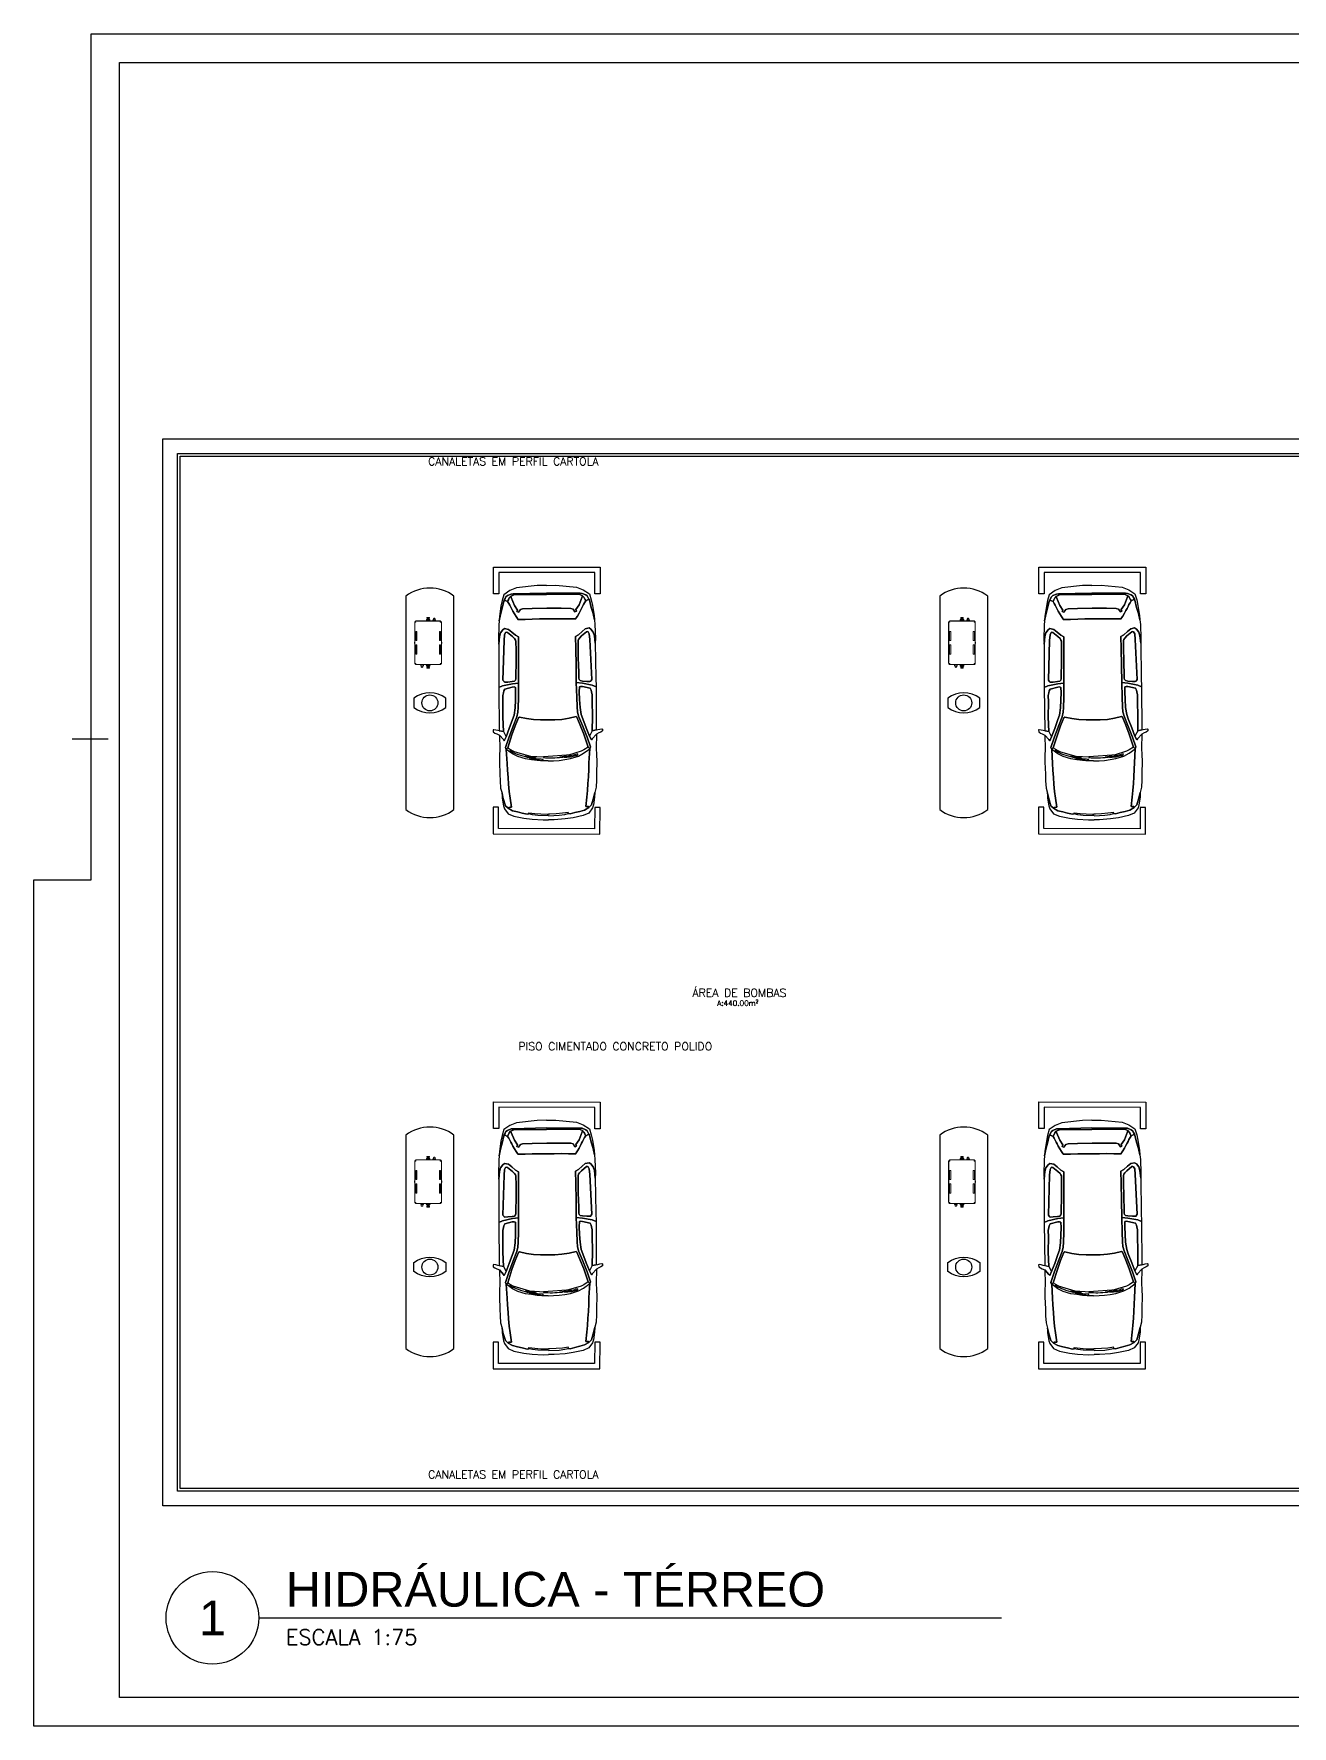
# Model space of a CAD drawing. Header units: millimetres. Extents: x 1111 to 1959, y -391 to -319.
# Drawn here: x 1673.6 to 1706.6, y -390.89 to -346.49 of the extents above; entities that cross this region are included whole.
import ezdxf
from ezdxf.enums import TextEntityAlignment as Align

# ---------------------------------------------------------------- set-up
doc = ezdxf.new("R2010")
doc.units = ezdxf.units.MM
for name, color, linetype in [('08', 8, 'Continuous'), ('ARQ-PENA-FINA-CINZA', 8, 'Continuous'), ('ARQ-SÍMBOLOS', 2, 'Continuous'), ('ARQ-TEXTO2', 2, 'Continuous'), ('ARQ-TEXTO4', 4, 'Continuous'), ('CERCAD-1', 1, 'Continuous'), ('CERCAD-2', 7, 'Continuous')]:
    doc.layers.add(name, color=color, linetype=linetype)
doc.styles.add('ARIAL', font='arial.ttf', dxfattribs={"height": 2})
doc.styles.add('ROMANS', font='romans')

# ---------------------------------------------------------------- blocks, each defined once
blk = doc.blocks.new('*U254')
at = {"layer": 'ARQ-SÍMBOLOS'}
blk.add_line((0.6, 0), (10.222, 0), dxfattribs=at)
blk.add_circle((0, 0), 0.6, dxfattribs=at)
at = {"layer": 'ARQ-TEXTO2', "style": 'ROMANS'}
blk.add_attdef('ESCALA1', text='', height=0.2, dxfattribs=at).set_placement((0.951, -0.149), align=Align.TOP_LEFT)
at = {"layer": 'ARQ-TEXTO4', "style": 'ARIAL'}
blk.add_attdef('TITULODODESENHO', (0.951, 0.146), '', height=0.45, dxfattribs=at)
blk.add_attdef('0', text='', height=0.45, dxfattribs=at).set_placement((0, 0), align=Align.MIDDLE)
blk = doc.blocks.new('BOMBA SUPERIOR')
at = {"layer": 'ARQ-PENA-FINA-CINZA', "lineweight": 5}
for p, q in [((807.347, 416.101), (807.346, 416.098)), ((807.346, 416.098), (807.346, 416.094)), ((807.346, 416.094), (807.346, 415.654)), ((807.348, 416.105), (807.347, 416.103)), ((807.347, 416.103), (807.347, 416.102)), ((807.347, 416.102), (807.347, 416.101)), ((807.349, 416.108), (807.348, 416.105)), ((807.35, 416.109), (807.349, 416.108)), ((807.351, 416.11), (807.35, 416.109)), ((807.353, 416.112), (807.351, 416.11)), ((807.354, 416.114), (807.353, 416.112)), ((807.355, 416.115), (807.354, 416.114)), ((807.356, 416.116), (807.355, 416.115)), ((807.358, 416.118), (807.356, 416.116)), ((807.36, 416.119), (807.358, 416.118)), ((807.361, 416.12), (807.36, 416.119)), ((807.361, 416.109), (807.36, 416.107)), ((807.36, 416.107), (807.361, 416.104)), ((807.362, 416.12), (807.361, 416.12)), ((807.363, 416.11), (807.361, 416.109)), ((807.361, 416.106), (807.361, 416.107)), ((807.361, 416.107), (807.363, 416.107)), ((807.361, 416.106), (807.361, 416.107)), ((807.363, 416.106), (807.361, 416.106)), ((807.361, 416.104), (807.363, 416.103)), ((807.364, 416.122), (807.362, 416.12)), ((807.365, 416.109), (807.363, 416.11)), ((807.364, 416.109), (807.363, 416.109)), ((807.363, 416.109), (807.363, 416.109)), ((807.363, 416.107), (807.363, 416.109)), ((807.363, 416.109), (807.364, 416.109)), ((807.363, 416.105), (807.363, 416.106)), ((807.363, 416.105), (807.363, 416.105)), ((807.363, 416.105), (807.364, 416.105)), ((807.364, 416.105), (807.363, 416.105)), ((807.363, 416.103), (807.365, 416.104)), ((807.367, 416.123), (807.364, 416.122)), ((807.364, 416.109), (807.364, 416.109)), ((807.364, 416.109), (807.364, 416.107)), ((807.364, 416.107), (807.365, 416.107)), ((807.365, 416.106), (807.364, 416.106)), ((807.364, 416.106), (807.364, 416.105)), ((807.364, 416.105), (807.364, 416.105)), ((807.367, 416.107), (807.365, 416.109)), ((807.365, 416.104), (807.367, 416.107)), ((807.365, 416.107), (807.365, 416.106)), ((807.365, 416.107), (807.365, 416.106)), ((807.368, 416.123), (807.367, 416.123)), ((807.372, 416.123), (807.368, 416.123)), ((807.375, 416.124), (807.372, 416.123)), ((807.376, 416.124), (807.375, 416.124)), ((807.386, 416.124), (807.376, 416.124)), ((807.386, 416.122), (808.126, 416.122)), ((807.387, 416.124), (808.125, 416.124)), ((807.715, 416.107), (807.543, 416.107)), ((807.543, 416.107), (807.543, 416.084)), ((807.715, 416.084), (807.715, 416.107)), ((807.742, 416.125), (807.745, 416.128)), ((807.742, 416.124), (807.745, 416.127)), ((807.743, 416.125), (807.742, 416.125)), ((807.742, 416.125), (807.742, 416.124)), ((807.745, 416.128), (807.767, 416.128)), ((807.745, 416.127), (807.767, 416.127)), ((807.767, 416.128), (807.77, 416.125)), ((807.767, 416.127), (807.77, 416.124)), ((807.77, 416.125), (807.769, 416.125)), ((807.77, 416.124), (807.77, 416.125)), ((807.968, 416.107), (807.797, 416.107)), ((807.797, 416.107), (807.797, 416.084)), ((807.968, 416.084), (807.968, 416.107)), ((808.136, 416.124), (808.126, 416.124)), ((808.137, 416.124), (808.136, 416.124)), ((808.14, 416.123), (808.137, 416.124)), ((808.143, 416.123), (808.14, 416.123)), ((808.144, 416.123), (808.143, 416.123)), ((808.147, 416.122), (808.144, 416.123)), ((808.146, 416.109), (808.145, 416.107)), ((808.145, 416.107), (808.146, 416.104)), ((808.149, 416.11), (808.146, 416.109)), ((808.146, 416.104), (808.149, 416.103)), ((808.15, 416.12), (808.147, 416.122)), ((808.148, 416.107), (808.147, 416.107)), ((808.147, 416.107), (808.147, 416.106)), ((808.147, 416.106), (808.147, 416.107)), ((808.147, 416.106), (808.148, 416.106)), ((808.149, 416.109), (808.148, 416.109)), ((808.148, 416.109), (808.148, 416.109)), ((808.148, 416.109), (808.148, 416.107)), ((808.148, 416.109), (808.149, 416.109)), ((808.148, 416.106), (808.148, 416.105)), ((808.148, 416.105), (808.148, 416.105)), ((808.148, 416.105), (808.149, 416.105)), ((808.149, 416.105), (808.148, 416.105)), ((808.151, 416.109), (808.149, 416.11)), ((808.15, 416.109), (808.149, 416.109)), ((808.149, 416.109), (808.149, 416.107)), ((808.149, 416.107), (808.15, 416.107)), ((808.15, 416.106), (808.149, 416.106)), ((808.149, 416.106), (808.149, 416.105)), ((808.149, 416.105), (808.15, 416.105)), ((808.149, 416.103), (808.151, 416.104)), ((808.151, 416.12), (808.15, 416.12)), ((808.15, 416.106), (808.15, 416.107)), ((808.15, 416.107), (808.15, 416.106)), ((808.152, 416.119), (808.151, 416.12)), ((808.152, 416.107), (808.151, 416.109)), ((808.151, 416.104), (808.152, 416.107)), ((808.154, 416.118), (808.152, 416.119)), ((808.156, 416.116), (808.154, 416.118)), ((808.157, 416.115), (808.156, 416.116)), ((808.158, 416.114), (808.157, 416.115)), ((808.159, 416.112), (808.158, 416.114)), ((808.161, 416.11), (808.159, 416.112)), ((808.162, 416.109), (808.161, 416.11)), ((808.162, 416.108), (808.162, 416.109)), ((808.163, 416.105), (808.162, 416.108)), ((808.164, 416.103), (808.163, 416.105)), ((808.165, 416.102), (808.164, 416.103)), ((808.165, 416.101), (808.165, 416.102)), ((808.165, 416.098), (808.165, 416.101)), ((808.165, 416.095), (808.165, 416.098)), ((808.166, 416.094), (808.165, 416.095)), ((808.166, 415.654), (808.166, 416.094)), ((807.283, 415.897), (807.282, 415.896)), ((807.282, 415.896), (807.282, 415.852)), ((807.283, 415.895), (807.282, 415.896)), ((807.282, 415.876), (807.283, 415.877)), ((807.282, 415.872), (807.283, 415.87)), ((807.282, 415.852), (807.283, 415.853)), ((807.282, 415.852), (807.283, 415.851)), ((807.32, 415.895), (807.283, 415.897)), ((807.283, 415.897), (807.283, 415.897)), ((807.32, 415.893), (807.283, 415.895)), ((807.283, 415.895), (807.283, 415.895)), ((807.283, 415.877), (807.283, 415.877)), ((807.283, 415.877), (807.31, 415.877)), ((807.283, 415.87), (807.283, 415.87)), ((807.283, 415.87), (807.31, 415.87)), ((807.283, 415.853), (807.32, 415.855)), ((807.283, 415.853), (807.283, 415.853)), ((807.283, 415.851), (807.32, 415.852)), ((807.283, 415.851), (807.283, 415.851)), ((807.295, 415.988), (807.296, 415.994)), ((807.296, 415.982), (807.295, 415.988)), ((807.295, 415.874), (807.295, 415.875)), ((807.295, 415.875), (807.311, 415.875)), ((807.295, 415.873), (807.295, 415.874)), ((807.311, 415.873), (807.295, 415.873)), ((807.295, 415.873), (807.295, 415.873)), ((807.295, 415.873), (807.295, 415.873)), ((807.296, 415.994), (807.3, 415.998)), ((807.3, 415.978), (807.296, 415.982)), ((807.3, 415.998), (807.304, 416.002)), ((807.304, 415.974), (807.3, 415.978)), ((807.304, 416.002), (807.31, 416.003)), ((807.31, 415.973), (807.304, 415.974)), ((807.31, 416.003), (807.327, 416.003)), ((807.327, 415.973), (807.31, 415.973)), ((807.321, 415.88), (807.312, 415.879)), ((807.312, 415.879), (807.312, 415.869)), ((807.312, 415.869), (807.312, 415.879)), ((807.312, 415.878), (807.312, 415.878)), ((807.312, 415.878), (807.312, 415.877)), ((807.312, 415.875), (807.312, 415.874)), ((807.312, 415.873), (807.312, 415.873)), ((807.312, 415.87), (807.312, 415.87)), ((807.312, 415.87), (807.312, 415.869)), ((807.312, 415.869), (807.313, 415.869)), ((807.321, 415.867), (807.312, 415.869)), ((807.321, 415.907), (807.32, 415.906)), ((807.32, 415.906), (807.321, 415.906)), ((807.32, 415.906), (807.32, 415.89)), ((807.32, 415.904), (807.32, 415.903)), ((807.321, 415.903), (807.32, 415.903)), ((807.32, 415.903), (807.321, 415.903)), ((807.321, 415.895), (807.32, 415.895)), ((807.32, 415.895), (807.321, 415.895)), ((807.32, 415.89), (807.321, 415.89)), ((807.321, 415.859), (807.32, 415.859)), ((807.32, 415.859), (807.32, 415.842)), ((807.32, 415.852), (807.32, 415.853)), ((807.32, 415.853), (807.321, 415.853)), ((807.321, 415.852), (807.32, 415.852)), ((807.321, 415.845), (807.32, 415.844)), ((807.32, 415.844), (807.321, 415.844)), ((807.32, 415.842), (807.32, 415.841)), ((807.32, 415.841), (807.321, 415.841)), ((807.323, 415.907), (807.321, 415.907)), ((807.321, 415.907), (807.321, 415.907)), ((807.321, 415.903), (807.321, 415.903)), ((807.321, 415.899), (807.322, 415.901)), ((807.321, 415.897), (807.321, 415.899)), ((807.321, 415.892), (807.321, 415.897)), ((807.321, 415.896), (807.321, 415.895)), ((807.321, 415.856), (807.321, 415.892)), ((807.321, 415.851), (807.321, 415.856)), ((807.321, 415.848), (807.321, 415.851)), ((807.322, 415.846), (807.321, 415.848)), ((807.321, 415.841), (807.321, 415.84)), ((807.321, 415.84), (807.322, 415.84)), ((807.322, 415.907), (807.342, 415.907)), ((807.322, 415.903), (807.323, 415.905)), ((807.322, 415.901), (807.322, 415.903)), ((807.322, 415.844), (807.322, 415.846)), ((807.323, 415.843), (807.322, 415.844)), ((807.342, 415.84), (807.322, 415.84)), ((807.322, 415.84), (807.323, 415.84)), ((807.323, 415.905), (807.324, 415.906)), ((807.323, 415.905), (807.323, 415.905)), ((807.323, 415.842), (807.323, 415.843)), ((807.324, 415.842), (807.323, 415.842)), ((807.324, 415.906), (807.342, 415.906)), ((807.342, 415.841), (807.324, 415.842)), ((807.327, 416.013), (807.327, 415.964)), ((807.346, 416.013), (807.327, 416.013)), ((807.327, 415.964), (807.346, 415.964)), ((807.346, 415.91), (807.338, 415.91)), ((807.338, 415.91), (807.338, 415.837)), ((807.338, 415.837), (807.346, 415.837)), ((807.343, 415.909), (807.342, 415.908)), ((807.342, 415.908), (807.342, 415.839)), ((807.342, 415.907), (807.342, 415.907)), ((807.342, 415.907), (807.342, 415.907)), ((807.342, 415.906), (807.342, 415.907)), ((807.342, 415.906), (807.342, 415.906)), ((807.342, 415.841), (807.342, 415.841)), ((807.342, 415.84), (807.342, 415.84)), ((807.342, 415.839), (807.342, 415.839)), ((807.342, 415.839), (807.343, 415.839)), ((807.344, 415.909), (807.343, 415.909)), ((807.343, 415.839), (807.344, 415.839)), ((807.344, 415.839), (807.344, 415.909)), ((807.344, 415.909), (807.346, 415.909)), ((807.344, 415.839), (807.346, 415.839)), ((807.346, 416.083), (807.346, 416.084)), ((807.346, 416.084), (807.348, 416.084)), ((807.347, 416.083), (807.346, 416.083)), ((807.346, 415.964), (807.346, 416.013)), ((807.346, 415.822), (807.346, 415.925)), ((807.346, 415.837), (807.346, 415.91)), ((807.346, 415.839), (807.346, 415.909)), ((807.346, 415.909), (807.346, 415.839)), ((807.346, 415.839), (807.346, 415.839)), ((807.348, 416.084), (807.348, 415.664)), ((807.543, 416.084), (807.715, 416.084)), ((807.797, 416.084), (807.968, 416.084)), ((808.164, 415.664), (808.164, 416.084)), ((808.164, 416.084), (808.166, 416.084)), ((808.165, 416.084), (808.165, 416.083)), ((808.165, 416.083), (808.166, 416.083)), ((808.166, 415.822), (808.166, 415.925)), ((808.166, 415.837), (808.166, 415.91)), ((808.166, 415.91), (808.173, 415.91)), ((808.166, 415.839), (808.166, 415.909)), ((808.166, 415.909), (808.166, 415.839)), ((808.167, 415.909), (808.166, 415.909)), ((808.167, 415.839), (808.166, 415.839)), ((808.166, 415.839), (808.166, 415.839)), ((808.173, 415.837), (808.166, 415.837)), ((808.184, 415.784), (808.166, 415.784)), ((808.166, 415.784), (808.166, 415.734)), ((808.167, 415.909), (808.168, 415.909)), ((808.167, 415.839), (808.167, 415.909)), ((808.168, 415.839), (808.167, 415.839)), ((808.168, 415.909), (808.169, 415.908)), ((808.169, 415.839), (808.168, 415.839)), ((808.169, 415.908), (808.169, 415.839)), ((808.17, 415.907), (808.169, 415.907)), ((808.169, 415.906), (808.169, 415.907)), ((808.17, 415.906), (808.169, 415.906)), ((808.169, 415.841), (808.17, 415.841)), ((808.169, 415.84), (808.17, 415.84)), ((808.169, 415.839), (808.169, 415.839)), ((808.19, 415.907), (808.17, 415.907)), ((808.17, 415.907), (808.17, 415.907)), ((808.188, 415.906), (808.17, 415.906)), ((808.17, 415.841), (808.188, 415.842)), ((808.17, 415.84), (808.19, 415.84)), ((808.173, 415.91), (808.173, 415.837)), ((808.184, 415.734), (808.184, 415.784)), ((808.188, 415.907), (808.19, 415.907)), ((808.188, 415.905), (808.188, 415.906)), ((808.189, 415.905), (808.188, 415.905)), ((808.188, 415.842), (808.189, 415.843)), ((808.188, 415.842), (808.188, 415.842)), ((808.19, 415.84), (808.188, 415.84)), ((808.19, 415.903), (808.189, 415.905)), ((808.189, 415.844), (808.19, 415.846)), ((808.189, 415.843), (808.189, 415.844)), ((808.19, 415.907), (808.191, 415.907)), ((808.19, 415.901), (808.19, 415.903)), ((808.19, 415.899), (808.19, 415.901)), ((808.191, 415.897), (808.19, 415.899)), ((808.19, 415.848), (808.191, 415.851)), ((808.19, 415.846), (808.19, 415.848)), ((808.191, 415.841), (808.19, 415.84)), ((808.19, 415.84), (808.19, 415.84)), ((808.191, 415.907), (808.192, 415.906)), ((808.191, 415.903), (808.192, 415.903)), ((808.192, 415.903), (808.191, 415.903)), ((808.191, 415.892), (808.191, 415.897)), ((808.191, 415.896), (808.191, 415.895)), ((808.191, 415.895), (808.192, 415.895)), ((808.191, 415.856), (808.191, 415.892)), ((808.192, 415.89), (808.191, 415.89)), ((808.191, 415.88), (808.199, 415.879)), ((808.191, 415.867), (808.199, 415.869)), ((808.191, 415.859), (808.192, 415.859)), ((808.191, 415.851), (808.191, 415.856)), ((808.191, 415.852), (808.192, 415.852)), ((808.191, 415.845), (808.192, 415.844)), ((808.192, 415.841), (808.191, 415.841)), ((808.192, 415.906), (808.192, 415.906)), ((808.192, 415.906), (808.192, 415.89)), ((808.192, 415.904), (808.192, 415.903)), ((808.192, 415.903), (808.192, 415.903)), ((808.192, 415.895), (808.228, 415.897)), ((808.192, 415.893), (808.228, 415.895)), ((808.192, 415.895), (808.192, 415.895)), ((808.192, 415.859), (808.192, 415.842)), ((808.228, 415.853), (808.192, 415.855)), ((808.192, 415.852), (808.192, 415.853)), ((808.192, 415.853), (808.192, 415.853)), ((808.192, 415.852), (808.228, 415.851)), ((808.192, 415.844), (808.192, 415.844)), ((808.192, 415.842), (808.192, 415.841)), ((808.199, 415.879), (808.199, 415.869)), ((808.199, 415.869), (808.199, 415.879)), ((808.2, 415.878), (808.199, 415.877)), ((808.199, 415.877), (808.199, 415.877)), ((808.199, 415.875), (808.2, 415.874)), ((808.2, 415.873), (808.199, 415.873)), ((808.199, 415.873), (808.199, 415.873)), ((808.199, 415.87), (808.199, 415.87)), ((808.199, 415.87), (808.2, 415.87)), ((808.199, 415.869), (808.2, 415.869)), ((808.2, 415.878), (808.2, 415.878)), ((808.216, 415.875), (808.2, 415.875)), ((808.2, 415.873), (808.216, 415.873)), ((808.2, 415.87), (808.2, 415.869)), ((808.228, 415.877), (808.201, 415.877)), ((808.228, 415.87), (808.201, 415.87)), ((808.217, 415.874), (808.216, 415.875)), ((808.216, 415.873), (808.216, 415.873)), ((808.216, 415.873), (808.217, 415.873)), ((808.217, 415.873), (808.217, 415.874)), ((808.228, 415.897), (808.229, 415.897)), ((808.228, 415.895), (808.229, 415.895)), ((808.229, 415.877), (808.228, 415.877)), ((808.229, 415.87), (808.228, 415.87)), ((808.229, 415.853), (808.228, 415.853)), ((808.228, 415.851), (808.229, 415.851)), ((808.229, 415.897), (808.23, 415.896)), ((808.229, 415.895), (808.23, 415.896)), ((808.23, 415.876), (808.229, 415.877)), ((808.23, 415.872), (808.229, 415.87)), ((808.23, 415.852), (808.229, 415.853)), ((808.229, 415.851), (808.23, 415.852)), ((808.23, 415.896), (808.23, 415.852)), ((807.346, 415.664), (807.346, 415.665)), ((807.346, 415.665), (807.347, 415.665)), ((807.348, 415.664), (807.346, 415.664)), ((807.346, 415.654), (807.346, 415.651)), ((807.346, 415.651), (807.347, 415.647)), ((807.347, 415.647), (807.347, 415.646)), ((807.347, 415.646), (807.348, 415.642)), ((807.348, 415.642), (807.35, 415.639)), ((807.35, 415.639), (807.351, 415.638)), ((807.351, 415.638), (807.353, 415.634)), ((807.353, 415.634), (807.355, 415.632)), ((807.355, 415.632), (807.357, 415.631)), ((807.358, 415.643), (807.357, 415.641)), ((807.357, 415.641), (807.358, 415.639)), ((807.357, 415.631), (807.36, 415.628)), ((807.36, 415.645), (807.358, 415.641)), ((807.36, 415.645), (807.358, 415.643)), ((807.358, 415.641), (807.36, 415.637)), ((807.358, 415.639), (807.36, 415.637)), ((807.361, 415.646), (807.36, 415.645)), ((807.363, 415.646), (807.36, 415.645)), ((807.361, 415.643), (807.36, 415.641)), ((807.36, 415.641), (807.361, 415.638)), ((807.36, 415.637), (807.361, 415.636)), ((807.36, 415.637), (807.363, 415.635)), ((807.36, 415.628), (807.361, 415.627)), ((807.363, 415.646), (807.361, 415.646)), ((807.363, 415.645), (807.361, 415.643)), ((807.361, 415.64), (807.361, 415.641)), ((807.361, 415.641), (807.363, 415.641)), ((807.361, 415.64), (807.361, 415.641)), ((807.363, 415.64), (807.361, 415.64)), ((807.361, 415.638), (807.363, 415.637)), ((807.361, 415.636), (807.363, 415.635)), ((807.361, 415.627), (807.364, 415.626)), ((807.367, 415.645), (807.363, 415.646)), ((807.367, 415.645), (807.363, 415.646)), ((807.365, 415.643), (807.363, 415.645)), ((807.363, 415.641), (807.363, 415.643)), ((807.363, 415.643), (807.364, 415.643)), ((807.364, 415.642), (807.363, 415.642)), ((807.363, 415.642), (807.363, 415.642)), ((807.363, 415.639), (807.363, 415.64)), ((807.363, 415.639), (807.363, 415.639)), ((807.363, 415.639), (807.364, 415.639)), ((807.364, 415.639), (807.363, 415.639)), ((807.363, 415.637), (807.365, 415.638)), ((807.363, 415.635), (807.367, 415.637)), ((807.363, 415.635), (807.367, 415.637)), ((807.364, 415.643), (807.364, 415.641)), ((807.364, 415.642), (807.364, 415.642)), ((807.364, 415.641), (807.365, 415.641)), ((807.365, 415.64), (807.364, 415.64)), ((807.364, 415.64), (807.364, 415.639)), ((807.364, 415.639), (807.364, 415.639)), ((807.364, 415.626), (807.368, 415.625)), ((807.367, 415.641), (807.365, 415.643)), ((807.365, 415.638), (807.367, 415.641)), ((807.365, 415.641), (807.365, 415.64)), ((807.365, 415.641), (807.365, 415.64)), ((807.368, 415.641), (807.367, 415.645)), ((807.368, 415.643), (807.367, 415.645)), ((807.367, 415.637), (807.368, 415.641)), ((807.367, 415.637), (807.368, 415.639)), ((807.369, 415.641), (807.368, 415.643)), ((807.368, 415.639), (807.369, 415.641)), ((807.368, 415.625), (807.369, 415.625)), ((807.369, 415.625), (807.374, 415.624)), ((807.374, 415.624), (807.376, 415.624)), ((807.376, 415.624), (807.386, 415.624)), ((807.386, 415.624), (807.386, 415.626)), ((807.386, 415.626), (808.126, 415.626)), ((807.386, 415.624), (807.387, 415.624)), ((807.387, 415.624), (807.386, 415.624)), ((808.125, 415.624), (807.387, 415.624)), ((807.387, 415.624), (807.388, 415.624)), ((807.716, 415.663), (807.544, 415.663)), ((807.544, 415.663), (807.544, 415.64)), ((807.544, 415.64), (807.716, 415.64)), ((807.716, 415.64), (807.716, 415.663)), ((807.742, 415.623), (807.742, 415.624)), ((807.742, 415.624), (807.745, 415.62)), ((807.745, 415.619), (807.742, 415.623)), ((807.742, 415.623), (807.743, 415.623)), ((807.745, 415.62), (807.767, 415.62)), ((807.767, 415.619), (807.745, 415.619)), ((807.767, 415.62), (807.77, 415.624)), ((807.77, 415.623), (807.767, 415.619)), ((807.77, 415.623), (807.769, 415.623)), ((807.77, 415.624), (807.77, 415.623)), ((807.968, 415.663), (807.796, 415.663)), ((807.796, 415.663), (807.796, 415.64)), ((807.796, 415.64), (807.968, 415.64)), ((807.968, 415.64), (807.968, 415.663)), ((808.125, 415.624), (808.125, 415.624)), ((808.125, 415.624), (808.136, 415.624)), ((808.126, 415.624), (808.125, 415.624)), ((808.126, 415.626), (808.126, 415.624)), ((808.136, 415.624), (808.138, 415.624)), ((808.138, 415.624), (808.142, 415.625)), ((808.142, 415.625), (808.144, 415.625)), ((808.145, 415.645), (808.143, 415.641)), ((808.145, 415.645), (808.143, 415.643)), ((808.143, 415.643), (808.143, 415.641)), ((808.143, 415.641), (808.145, 415.637)), ((808.143, 415.641), (808.143, 415.639)), ((808.143, 415.639), (808.145, 415.637)), ((808.147, 415.646), (808.144, 415.646)), ((808.144, 415.646), (808.144, 415.641)), ((808.144, 415.641), (808.147, 415.641)), ((808.144, 415.625), (808.147, 415.626)), ((808.146, 415.646), (808.145, 415.645)), ((808.149, 415.646), (808.145, 415.645)), ((808.146, 415.643), (808.145, 415.641)), ((808.145, 415.641), (808.146, 415.638)), ((808.145, 415.637), (808.146, 415.636)), ((808.145, 415.637), (808.149, 415.635)), ((808.149, 415.646), (808.146, 415.646)), ((808.149, 415.645), (808.146, 415.643)), ((808.146, 415.638), (808.149, 415.637)), ((808.146, 415.636), (808.149, 415.635)), ((808.147, 415.641), (808.147, 415.646)), ((808.147, 415.641), (808.147, 415.64)), ((808.147, 415.64), (808.147, 415.641)), ((808.147, 415.641), (808.148, 415.641)), ((808.147, 415.64), (808.148, 415.64)), ((808.147, 415.626), (808.15, 415.627)), ((808.148, 415.641), (808.148, 415.643)), ((808.148, 415.643), (808.149, 415.643)), ((808.149, 415.642), (808.148, 415.642)), ((808.148, 415.642), (808.148, 415.642)), ((808.148, 415.64), (808.148, 415.639)), ((808.148, 415.639), (808.148, 415.639)), ((808.148, 415.639), (808.149, 415.639)), ((808.149, 415.639), (808.148, 415.639)), ((808.152, 415.645), (808.149, 415.646)), ((808.152, 415.645), (808.149, 415.646)), ((808.151, 415.643), (808.149, 415.645)), ((808.149, 415.643), (808.149, 415.641)), ((808.15, 415.642), (808.149, 415.642)), ((808.149, 415.641), (808.15, 415.641)), ((808.15, 415.64), (808.149, 415.64)), ((808.149, 415.64), (808.149, 415.639)), ((808.149, 415.639), (808.15, 415.639)), ((808.149, 415.637), (808.151, 415.638)), ((808.149, 415.635), (808.152, 415.637)), ((808.149, 415.635), (808.152, 415.637)), ((808.15, 415.64), (808.15, 415.641)), ((808.15, 415.641), (808.15, 415.64)), ((808.15, 415.627), (808.152, 415.628)), ((808.152, 415.641), (808.151, 415.643)), ((808.151, 415.638), (808.152, 415.641)), ((808.154, 415.641), (808.152, 415.645)), ((808.154, 415.643), (808.152, 415.645)), ((808.152, 415.637), (808.154, 415.641)), ((808.152, 415.637), (808.154, 415.639)), ((808.152, 415.628), (808.155, 415.631)), ((808.154, 415.641), (808.154, 415.643)), ((808.154, 415.639), (808.154, 415.641)), ((808.155, 415.631), (808.157, 415.632)), ((808.157, 415.632), (808.158, 415.634)), ((808.158, 415.634), (808.161, 415.638)), ((808.161, 415.638), (808.162, 415.639)), ((808.162, 415.639), (808.163, 415.642)), ((808.163, 415.642), (808.165, 415.646)), ((808.166, 415.664), (808.164, 415.664)), ((808.166, 415.665), (808.165, 415.665)), ((808.165, 415.665), (808.165, 415.664)), ((808.165, 415.651), (808.166, 415.654)), ((808.165, 415.647), (808.165, 415.651)), ((808.165, 415.646), (808.165, 415.647)), ((808.166, 415.734), (808.184, 415.734)), ((808.184, 415.774), (808.201, 415.774)), ((808.201, 415.745), (808.184, 415.745)), ((808.201, 415.774), (808.207, 415.773)), ((808.207, 415.746), (808.201, 415.745)), ((808.207, 415.773), (808.212, 415.77)), ((808.212, 415.749), (808.207, 415.746)), ((808.212, 415.77), (808.215, 415.765)), ((808.215, 415.754), (808.212, 415.749)), ((808.215, 415.765), (808.216, 415.76)), ((808.216, 415.76), (808.215, 415.754))]:
    blk.add_line(p, q, dxfattribs=at)
for centre, radius in [((807.363, 416.107), 0.00513), ((807.363, 416.107), 0.00546), ((808.148, 416.107), 0.00513), ((808.149, 416.107), 0.00546)]:
    blk.add_circle(centre, radius, dxfattribs=at)
blk = doc.blocks.new('CARRO TIPO PALIO')
at = {"color": 8, "linetype": 'Continuous'}
for p, q in [((15.71, -14660.1), (16.67, -14660.69)), ((14.56, -14676.73), (15.59, -14676.28))]:
    blk.add_line(p, q, dxfattribs=at)
for points in [[(-12.1, -14666.53), (-11.98, -14664.8), (-11.31, -14660.93), (-10.72, -14659.72), (-9.87, -14658.63), (-8.75, -14658.38), (-7.69, -14658.25), (-5.75, -14658.06), (-4.95, -14658.07), (-6.16, -14658.23), (-7.33, -14658.5), (-8.7, -14658.73), (-9.53, -14659.08), (-9.77, -14659.34), (-10.09, -14659.99), (-10.14, -14660.39), (-10.66, -14666.63)], [(-5.84, -14666.96), (-5.74, -14665.6), (-5.65, -14664.26), (-5.51, -14662.91), (-5.41, -14661.57), (-5.58, -14661.46), (-5.91, -14661.18), (-6.42, -14660.85), (-6.9, -14660.54), (-7.28, -14660.31), (-7.62, -14660.09), (-7.98, -14659.89), (-8.31, -14659.66), (-8.63, -14659.44), (-8.88, -14658.81), (-8.7, -14658.73), (-7.33, -14658.5), (-6.16, -14658.23), (-4.95, -14658.07), (-4.09, -14658.05), (-1.49, -14658.15), (-0.58, -14658.27), (-2.01, -14658.32), (-2.69, -14658.47), (-3.3, -14658.86), (-3.54, -14659.17), (-3.45, -14659.92), (-2.99, -14660.56), (-2.41, -14661.3), (-2.15, -14661.87), (0.09, -14662), (3.29, -14662.19), (6.48, -14662.39), (9.23, -14662.53), (11.03, -14662.61), (11.96, -14662.59), (12.79, -14662.45), (14.59, -14661.87), (16.82, -14661.18), (18.7, -14660.68), (19.04, -14660.85), (18.72, -14661.11), (16.22, -14661.76), (14.51, -14662.27), (12.97, -14662.77), (12.83, -14662.93), (13.04, -14664.27), (13.15, -14665.61), (13.13, -14666.94), (13.04, -14668.27)], [(-10.66, -14666.63), (-10.14, -14660.39), (-9.96, -14660.55), (-10.4, -14666.65)], [(-10.4, -14666.65), (-9.96, -14660.55), (-9.64, -14659.95), (-9.63, -14659.94), (-9.42, -14660.06), (-7.99, -14660.74), (-7.16, -14661.4), (-6.87, -14661.29), (-6.74, -14661.6), (-7.29, -14661.91), (-7.45, -14662.33), (-7.62, -14664.12), (-7.83, -14666.83)], [(-7.83, -14666.83), (-7.62, -14664.12), (-7.45, -14662.33), (-7.29, -14661.91), (-6.74, -14661.6), (-6.87, -14661.29), (-7.16, -14661.4), (-7.99, -14660.74), (-9.42, -14660.06), (-9.63, -14659.94), (-9.35, -14659.72), (-8.99, -14659.59), (-8.63, -14659.44), (-8.31, -14659.66), (-7.98, -14659.89), (-7.62, -14660.09), (-7.28, -14660.31), (-6.9, -14660.54), (-6.42, -14660.85), (-5.91, -14661.18), (-5.58, -14661.46), (-5.41, -14661.57), (-5.51, -14662.91), (-5.65, -14664.26), (-5.74, -14665.6), (-5.84, -14666.96)], [(13.04, -14668.27), (13.13, -14666.94), (13.15, -14665.61), (13.04, -14664.27), (12.83, -14662.93), (12.97, -14662.77), (14.51, -14662.27), (16.22, -14661.76), (18.72, -14661.11), (19.19, -14661.99), (19.39, -14662.51), (19.93, -14664.88)], [(20.72, -14668.8), (20.77, -14667.77), (20.77, -14666.74), (20.69, -14665.68), (20.59, -14664.57), (20.24, -14663.07), (19.81, -14662.06), (19.04, -14660.85), (21.65, -14661.19), (22.87, -14661.32), (24.26, -14661.49), (25.5, -14661.68), (26.84, -14661.87), (28.08, -14662.11), (29.78, -14662.45), (29.8, -14662.25), (29.84, -14661.95), (30.02, -14661.87), (30.42, -14662.72), (30.6, -14663.63), (30.77, -14664.55), (30.93, -14665.46), (30.85, -14665.81), (30.63, -14665.76), (30.68, -14666.9), (30.7, -14668.05), (30.67, -14669.23), (30.65, -14669.49)], [(30.97, -14669.51), (31.01, -14667.5), (30.96, -14666.47), (30.85, -14665.81), (30.93, -14665.46), (30.77, -14664.55), (30.6, -14663.63), (30.42, -14662.72), (30.02, -14661.87), (29.56, -14661.33), (28.07, -14660.78), (27.28, -14660.55), (28.18, -14660.64), (29.61, -14660.98), (30.15, -14661.17), (31.05, -14661.94), (31.42, -14663.04), (31.69, -14664.94), (31.81, -14666.45), (31.79, -14668.53), (31.72, -14669.56)], [(-12.1, -14666.53), (-12.22, -14668.26), (-12.09, -14672.18), (-11.68, -14673.46), (-10.98, -14674.66), (-9.91, -14675.06), (-8.87, -14675.34), (-6.98, -14675.79), (-6.18, -14675.9), (-7.36, -14675.57), (-8.48, -14675.14), (-9.81, -14674.72), (-10.58, -14674.27), (-10.78, -14673.98), (-11.01, -14673.28), (-11.01, -14672.88), (-10.66, -14666.63)], [(-10.66, -14666.63), (-11.01, -14672.88), (-10.8, -14672.75), (-10.4, -14666.65)], [(-10.4, -14666.65), (-10.8, -14672.75), (-10.57, -14673.39), (-10.56, -14673.4), (-10.34, -14673.31), (-8.83, -14672.83), (-7.91, -14672.3), (-7.65, -14672.44), (-7.48, -14672.15), (-7.97, -14671.76), (-8.07, -14671.33), (-8, -14669.53), (-7.83, -14666.83)], [(-7.83, -14666.83), (-8, -14669.53), (-8.07, -14671.33), (-7.97, -14671.76), (-7.48, -14672.15), (-7.65, -14672.44), (-7.91, -14672.3), (-8.83, -14672.83), (-10.34, -14673.31), (-10.56, -14673.4), (-10.31, -14673.66), (-9.97, -14673.83), (-9.64, -14674.03), (-9.3, -14673.85), (-8.93, -14673.68), (-8.55, -14673.53), (-8.19, -14673.35), (-7.77, -14673.18), (-7.25, -14672.94), (-6.71, -14672.68), (-6.34, -14672.45), (-6.16, -14672.37), (-6.07, -14671.02), (-6.03, -14669.67), (-5.93, -14668.32), (-5.84, -14666.96)], [(-5.84, -14666.96), (-5.93, -14668.32), (-6.03, -14669.67), (-6.07, -14671.02), (-6.16, -14672.37), (-6.34, -14672.45), (-6.71, -14672.68), (-7.25, -14672.94), (-7.77, -14673.18), (-8.19, -14673.35), (-8.55, -14673.53), (-8.93, -14673.68), (-9.3, -14673.85), (-9.64, -14674.03), (-9.97, -14674.62), (-9.81, -14674.72), (-8.48, -14675.14), (-7.36, -14675.57), (-6.18, -14675.9), (-5.34, -14676.03), (-2.75, -14676.29), (-1.82, -14676.3), (-3.23, -14676.05), (-3.89, -14675.81), (-4.44, -14675.34), (-4.64, -14675), (-4.44, -14674.27), (-3.9, -14673.7), (-3.23, -14673.05), (-2.89, -14672.52), (-0.65, -14672.7), (2.54, -14672.94), (5.73, -14673.19), (8.47, -14673.43), (10.27, -14673.6), (11.18, -14673.74), (11.99, -14674), (13.69, -14674.82), (15.8, -14675.82), (17.6, -14676.57), (17.96, -14676.44), (17.68, -14676.15), (15.3, -14675.16), (13.67, -14674.42), (12.21, -14673.71), (12.1, -14673.53), (12.49, -14672.23), (12.78, -14670.92), (12.95, -14669.6), (13.04, -14668.27)], [(13.04, -14668.27), (12.95, -14669.6), (12.78, -14670.92), (12.49, -14672.23), (12.1, -14673.53), (12.21, -14673.71), (13.67, -14674.42), (15.3, -14675.16), (17.68, -14676.15), (18.27, -14675.34), (18.54, -14674.86)], [(20.72, -14668.8), (20.63, -14669.84), (20.48, -14670.85), (20.26, -14671.89), (20.01, -14672.98), (19.46, -14674.42), (18.89, -14675.35), (17.96, -14676.44), (20.59, -14676.47), (21.82, -14676.51), (23.22, -14676.53), (24.47, -14676.52), (25.83, -14676.51), (27.09, -14676.45), (28.82, -14676.34), (28.81, -14676.54), (28.81, -14676.84), (28.98, -14676.95), (29.49, -14676.16), (29.8, -14675.28), (30.08, -14674.4), (30.37, -14673.52), (30.34, -14673.16), (30.12, -14673.18), (30.32, -14672.06), (30.5, -14670.92), (30.63, -14669.75), (30.65, -14669.49)], [(19.53, -14672.22), (19.53, -14672.22), (19.53, -14672.22), (19.91, -14669.39)], [(30.97, -14669.51), (30.73, -14671.51), (30.54, -14672.53), (30.34, -14673.16), (30.37, -14673.52), (30.08, -14674.4), (29.8, -14675.28), (29.49, -14676.16), (28.98, -14676.95), (28.45, -14677.42), (26.89, -14677.76), (26.08, -14677.88), (26.98, -14677.92), (28.45, -14677.77), (29.01, -14677.66), (30, -14677.03), (30.53, -14675.98), (31.05, -14674.14), (31.38, -14672.66), (31.65, -14670.6), (31.72, -14669.56)]]:
    blk.add_lwpolyline(points, dxfattribs=at)
for points in [[(-2.69, -14658.47), (-2.01, -14658.32), (-0.58, -14658.27), (5.89, -14658.67), (7.56, -14658.76), (7.19, -14659.43), (6.69, -14661.25), (6.48, -14662.39), (3.29, -14662.19), (0.09, -14662), (-2.15, -14661.87), (-2.41, -14661.3), (-2.99, -14660.56), (-3.45, -14659.92), (-3.54, -14659.17), (-3.3, -14658.86)], [(7.76, -14659.9), (8.12, -14659.72), (8.47, -14659.67), (9.01, -14659.61), (10.18, -14659.69), (13.05, -14659.86), (15.71, -14660.1), (15.58, -14659.06), (15.53, -14658.68), (15.49, -14658.3), (15.55, -14658.16), (15.89, -14658.23), (16.1, -14658.55), (16.22, -14658.91), (16.44, -14659.4), (17.23, -14660.23), (17.42, -14660.39), (16.67, -14660.69), (15.11, -14661.18), (13.37, -14661.69), (12.55, -14661.93), (11.17, -14662.04), (9.72, -14662.01), (8.29, -14661.96), (7.32, -14661.87), (7.26, -14661.64), (7.31, -14661.27)], [(-9.77, -14659.34), (-9.53, -14659.08), (-8.88, -14658.81), (-8.63, -14659.44), (-9.35, -14659.72), (-9.64, -14659.95), (-9.96, -14660.55), (-10.14, -14660.39), (-10.09, -14659.99)], [(-2.86, -14659.74), (-2.89, -14659.56), (-2.81, -14659.42), (-2.4, -14659.25), (-1.34, -14659.22), (6.13, -14659.46), (6.3, -14659.6), (6.44, -14659.68), (6.48, -14659.83), (6.42, -14660.38), (6.29, -14661.2), (6.18, -14661.62), (5.95, -14661.8), (5.72, -14661.86), (4.82, -14661.77), (3.04, -14661.73), (2.17, -14661.67), (0.4, -14661.59), (-1.35, -14661.45), (-1.54, -14661.36), (-1.78, -14661.17), (-2.15, -14660.72)], [(-1.34, -14659.22), (-2.4, -14659.25), (-2.81, -14659.42), (-2.89, -14659.56), (-2.86, -14659.74), (-2.15, -14660.72), (-1.78, -14661.17), (-1.54, -14661.36), (-1.35, -14661.45), (0.4, -14661.59), (2.17, -14661.67), (3.04, -14661.73), (4.82, -14661.77), (5.72, -14661.86), (5.95, -14661.8), (6.18, -14661.62), (6.29, -14661.2), (6.42, -14660.38), (6.48, -14659.83), (6.44, -14659.68), (6.3, -14659.6), (6.13, -14659.46)], [(21.65, -14661.19), (19.04, -14660.85), (18.7, -14660.68), (16.82, -14661.18), (14.59, -14661.87), (12.79, -14662.45), (11.96, -14662.59), (11.03, -14662.61), (9.23, -14662.53), (6.48, -14662.39), (6.69, -14661.25), (7.19, -14659.43), (7.56, -14658.76), (15.62, -14659.34), (15.71, -14660.1), (13.05, -14659.86), (10.18, -14659.69), (9.01, -14659.61), (8.47, -14659.67), (8.12, -14659.72), (7.76, -14659.9), (7.31, -14661.27), (7.26, -14661.64), (7.32, -14661.87), (8.29, -14661.96), (9.72, -14662.01), (11.17, -14662.04), (12.55, -14661.93), (13.37, -14661.69), (15.11, -14661.18), (16.67, -14660.69), (17.42, -14660.39), (17.23, -14660.23), (16.44, -14659.4), (19.05, -14659.63), (20.28, -14659.66), (21.48, -14659.72), (23.74, -14659.95), (24.99, -14660.06), (26.33, -14660.23), (27.28, -14660.55), (28.07, -14660.78), (29.56, -14661.33), (30.02, -14661.87), (29.84, -14661.95), (29.8, -14662.25), (29.78, -14662.45), (28.08, -14662.11), (26.84, -14661.87), (25.5, -14661.68), (24.26, -14661.49), (22.87, -14661.32)], [(20.05, -14664.22), (20.07, -14664.45), (20.11, -14664.67), (20.12, -14664.9), (20.14, -14665.13), (20.15, -14665.36), (20.15, -14665.59), (20.13, -14665.8), (20.15, -14666.14), (20.18, -14666.58), (20.23, -14666.59), (20.23, -14666.14), (20.21, -14665.99), (20.16, -14666.01), (20.17, -14665.77), (20.24, -14665.75), (20.25, -14665.51), (20.26, -14665.27), (20.27, -14665.04), (20.25, -14664.78), (20.25, -14664.55), (20.23, -14664.29), (20.19, -14664.07), (20.17, -14663.82), (20.13, -14663.59), (20.09, -14663.37), (20.02, -14663.13), (19.82, -14663.15), (19.87, -14663.33), (19.91, -14663.55), (19.97, -14663.77), (20.01, -14663.99)], [(19.9, -14669.63), (19.95, -14669.61), (20.01, -14669.62), (20.09, -14669.21), (20.12, -14668.78), (20.18, -14668.35), (20.21, -14667.92), (20.23, -14667.47), (20.23, -14667.03), (20.23, -14666.59), (20.18, -14666.58), (20.15, -14666.14), (20.13, -14665.8), (20.15, -14665.59), (20.15, -14665.36), (20.14, -14665.13), (20.12, -14664.9), (20.11, -14664.67), (20.07, -14664.45), (19.93, -14664.42)], [(18.19, -14675.78), (18.24, -14675.78), (18.28, -14675.81), (18.51, -14675.45), (18.69, -14675.06), (18.89, -14674.68), (19.07, -14674.29), (19.24, -14673.87), (19.4, -14673.46), (19.55, -14673.04), (19.5, -14673.02), (19.63, -14672.6), (19.74, -14672.27), (19.82, -14672.09), (19.91, -14671.87), (19.98, -14671.64), (20.04, -14671.42), (20.11, -14671.2), (20.15, -14670.98), (20.03, -14670.91)], [(20.21, -14670.76), (20.15, -14670.98), (20.11, -14671.2), (20.04, -14671.42), (19.98, -14671.64), (19.91, -14671.87), (19.82, -14672.09), (19.74, -14672.27), (19.63, -14672.6), (19.5, -14673.02), (19.55, -14673.04), (19.71, -14672.63), (19.74, -14672.48), (19.69, -14672.48), (19.78, -14672.26), (19.86, -14672.26), (19.95, -14672.04), (20.04, -14671.82), (20.13, -14671.61), (20.2, -14671.36), (20.29, -14671.14), (20.35, -14670.89), (20.39, -14670.67), (20.46, -14670.43), (20.5, -14670.2), (20.54, -14669.98), (20.56, -14669.73), (20.36, -14669.68), (20.35, -14669.87), (20.31, -14670.09), (20.29, -14670.31), (20.25, -14670.54)], [(-10.78, -14673.98), (-10.58, -14674.27), (-9.97, -14674.62), (-9.64, -14674.03), (-10.31, -14673.66), (-10.57, -14673.39), (-10.8, -14672.75), (-11.01, -14672.88), (-11.01, -14673.28)], [(-3.89, -14675.81), (-3.23, -14676.05), (-1.82, -14676.3), (4.63, -14676.8), (6.3, -14676.94), (6.03, -14676.22), (5.78, -14674.35), (5.73, -14673.19), (2.54, -14672.94), (-0.65, -14672.7), (-2.89, -14672.52), (-3.23, -14673.05), (-3.9, -14673.7), (-4.44, -14674.27), (-4.64, -14675), (-4.44, -14675.34)], [(-2.45, -14675.25), (-3.49, -14675.08), (-3.88, -14674.86), (-3.94, -14674.7), (-3.88, -14674.53), (-3.04, -14673.66), (-2.62, -14673.26), (-2.35, -14673.11), (-2.15, -14673.05), (-0.4, -14673.14), (1.37, -14673.31), (2.24, -14673.37), (4, -14673.57), (4.9, -14673.61), (5.12, -14673.7), (5.33, -14673.91), (5.38, -14674.34), (5.4, -14675.17), (5.38, -14675.72), (5.32, -14675.87), (5.17, -14675.93), (4.99, -14676.05)], [(-3.88, -14674.53), (-3.94, -14674.7), (-3.88, -14674.86), (-3.49, -14675.08), (-2.45, -14675.25), (4.99, -14676.05), (5.17, -14675.93), (5.32, -14675.87), (5.38, -14675.72), (5.4, -14675.17), (5.38, -14674.34), (5.33, -14673.91), (5.12, -14673.7), (4.9, -14673.61), (4, -14673.57), (2.24, -14673.37), (1.37, -14673.31), (-0.4, -14673.14), (-2.15, -14673.05), (-2.35, -14673.11), (-2.62, -14673.26), (-3.04, -14673.66)], [(20.59, -14676.47), (17.96, -14676.44), (17.6, -14676.57), (15.8, -14675.82), (13.69, -14674.82), (11.99, -14674), (11.18, -14673.74), (10.27, -14673.6), (8.47, -14673.43), (5.73, -14673.19), (5.78, -14674.35), (6.03, -14676.22), (6.3, -14676.94), (14.36, -14677.47), (14.56, -14676.73), (11.89, -14676.6), (9.02, -14676.37), (7.85, -14676.29), (7.33, -14676.16), (6.99, -14676.06), (6.65, -14675.83), (6.4, -14674.41), (6.4, -14674.04), (6.49, -14673.82), (7.47, -14673.86), (8.89, -14674.01), (10.33, -14674.18), (11.68, -14674.48), (12.46, -14674.83), (14.11, -14675.57), (15.59, -14676.28), (16.29, -14676.68), (16.08, -14676.81), (15.18, -14677.53), (17.8, -14677.66), (19.02, -14677.79), (20.22, -14677.9), (22.49, -14677.98), (23.74, -14678.05), (25.09, -14678.06), (26.08, -14677.88), (26.89, -14677.76), (28.45, -14677.42), (28.98, -14676.95), (28.81, -14676.84), (28.81, -14676.54), (28.82, -14676.34), (27.09, -14676.45), (25.83, -14676.51), (24.47, -14676.52), (23.22, -14676.53), (21.82, -14676.51)], [(6.65, -14675.83), (6.99, -14676.06), (7.33, -14676.16), (7.85, -14676.29), (9.02, -14676.37), (11.89, -14676.6), (14.56, -14676.73), (14.29, -14677.74), (14.19, -14678.11), (14.09, -14678.48), (14.13, -14678.63), (14.48, -14678.61), (14.73, -14678.32), (14.9, -14677.98), (15.18, -14677.53), (16.08, -14676.81), (16.29, -14676.68), (15.59, -14676.28), (14.11, -14675.57), (12.46, -14674.83), (11.68, -14674.48), (10.33, -14674.18), (8.89, -14674.01), (7.47, -14673.86), (6.49, -14673.82), (6.4, -14674.04), (6.4, -14674.41)]]:
    blk.add_lwpolyline(points, close=True, dxfattribs=at)

msp = doc.modelspace()

# ---------------------------------------------------------------- linework, layer by layer
at = {"layer": '08', "ltscale": 1.5}
msp.add_lwpolyline([(1711.989, -382.629), (1711.989, -385.114), (1676.989, -385.114), (1676.989, -357.114), (1711.989, -357.114), (1711.989, -359.599)], dxfattribs=at)
at = {"layer": '08'}
for points in [[(1707.789, -384.729), (1677.374, -384.729), (1677.374, -357.499), (1707.789, -357.499)], [(1707.789, -384.659), (1677.444, -384.659), (1677.444, -357.569), (1707.789, -357.569)]]:
    msp.add_lwpolyline(points, dxfattribs=at)
at = {"layer": '08', "color": 8}
for points in [[(1685.659, -360.481), (1688.459, -360.485), (1688.458, -361.185), (1688.318, -361.185), (1688.319, -360.625), (1685.799, -360.621), (1685.798, -361.181), (1685.658, -361.181), (1685.659, -360.481)], [(1685.659, -360.481), (1688.459, -360.485), (1688.458, -361.185), (1688.318, -361.185), (1688.319, -360.625), (1685.799, -360.621), (1685.798, -361.181), (1685.658, -361.181), (1685.659, -360.481)], [(1699.963, -360.481), (1702.763, -360.485), (1702.762, -361.185), (1702.622, -361.185), (1702.623, -360.625), (1700.103, -360.621), (1700.102, -361.181), (1699.962, -361.181), (1699.963, -360.481)], [(1699.963, -360.481), (1702.763, -360.485), (1702.762, -361.185), (1702.622, -361.185), (1702.623, -360.625), (1700.103, -360.621), (1700.102, -361.181), (1699.962, -361.181), (1699.963, -360.481)], [(1685.65, -367.481), (1688.45, -367.485), (1688.451, -366.785), (1688.311, -366.785), (1688.31, -367.345), (1685.79, -367.341), (1685.791, -366.781), (1685.651, -366.781), (1685.65, -367.481)], [(1685.65, -367.481), (1688.45, -367.485), (1688.451, -366.785), (1688.311, -366.785), (1688.31, -367.345), (1685.79, -367.341), (1685.791, -366.781), (1685.651, -366.781), (1685.65, -367.481)], [(1699.954, -367.481), (1702.754, -367.485), (1702.755, -366.785), (1702.615, -366.785), (1702.614, -367.345), (1700.094, -367.341), (1700.095, -366.781), (1699.955, -366.781), (1699.954, -367.481)], [(1699.954, -367.481), (1702.754, -367.485), (1702.755, -366.785), (1702.615, -366.785), (1702.614, -367.345), (1700.094, -367.341), (1700.095, -366.781), (1699.955, -366.781), (1699.954, -367.481)], [(1685.659, -374.513), (1688.459, -374.517), (1688.458, -375.217), (1688.318, -375.217), (1688.319, -374.657), (1685.799, -374.654), (1685.798, -375.214), (1685.658, -375.213), (1685.659, -374.513)], [(1685.659, -374.513), (1688.459, -374.517), (1688.458, -375.217), (1688.318, -375.217), (1688.319, -374.657), (1685.799, -374.654), (1685.798, -375.214), (1685.658, -375.213), (1685.659, -374.513)], [(1699.963, -374.513), (1702.763, -374.517), (1702.762, -375.217), (1702.622, -375.217), (1702.623, -374.657), (1700.103, -374.654), (1700.102, -375.214), (1699.962, -375.213), (1699.963, -374.513)], [(1699.963, -374.513), (1702.763, -374.517), (1702.762, -375.217), (1702.622, -375.217), (1702.623, -374.657), (1700.103, -374.654), (1700.102, -375.214), (1699.962, -375.213), (1699.963, -374.513)], [(1685.65, -381.513), (1688.45, -381.517), (1688.451, -380.817), (1688.311, -380.817), (1688.31, -381.377), (1685.79, -381.374), (1685.791, -380.814), (1685.651, -380.813), (1685.65, -381.513)], [(1685.65, -381.513), (1688.45, -381.517), (1688.451, -380.817), (1688.311, -380.817), (1688.31, -381.377), (1685.79, -381.374), (1685.791, -380.814), (1685.651, -380.813), (1685.65, -381.513)], [(1699.954, -381.513), (1702.754, -381.517), (1702.755, -380.817), (1702.615, -380.817), (1702.614, -381.377), (1700.094, -381.374), (1700.095, -380.814), (1699.955, -380.813), (1699.954, -381.513)], [(1699.954, -381.513), (1702.754, -381.517), (1702.755, -380.817), (1702.615, -380.817), (1702.614, -381.377), (1700.094, -381.374), (1700.095, -380.814), (1699.955, -380.813), (1699.954, -381.513)]]:
    msp.add_lwpolyline(points, dxfattribs=at)
at = {"layer": '08'}
for points in [[(1684.619, -361.244, 0.333333), (1683.359, -361.244), (1683.359, -366.844, 0.333333), (1684.619, -366.844)], [(1698.619, -361.244, 0.333333), (1697.359, -361.244), (1697.359, -366.844, 0.333333), (1698.619, -366.844)], [(1684.409, -363.924, 0.333333), (1683.569, -363.924), (1683.569, -364.165, 0.333333), (1684.409, -364.165)], [(1698.409, -363.924, 0.333333), (1697.569, -363.924), (1697.569, -364.165, 0.333333), (1698.409, -364.165)], [(1684.619, -375.384, 0.333333), (1683.359, -375.384), (1683.359, -380.984, 0.333333), (1684.619, -380.984)], [(1698.619, -375.384, 0.333333), (1697.359, -375.384), (1697.359, -380.984, 0.333333), (1698.619, -380.984)], [(1684.409, -378.967, -0.333333), (1683.569, -378.967), (1683.569, -378.726, -0.333333), (1684.409, -378.726)], [(1698.409, -378.967, -0.333333), (1697.569, -378.967), (1697.569, -378.726, -0.333333), (1698.409, -378.726)]]:
    msp.add_lwpolyline(points, format="xyb", close=True, dxfattribs=at)
for centre in [(1683.989, -364.044), (1683.989, -364.044), (1697.989, -364.044), (1697.989, -364.044), (1683.989, -378.846), (1683.989, -378.846), (1697.989, -378.846), (1697.989, -378.846)]:
    msp.add_circle(centre, 0.21, dxfattribs=at)
at = {"layer": 'CERCAD-1'}
msp.add_lwpolyline([(1738.853, -390.141), (1675.853, -390.141), (1675.853, -347.241), (1738.853, -347.241)], close=True, dxfattribs=at)
at = {"layer": 'CERCAD-2'}
for p, q in [((1675.103, -368.691), (1675.103, -346.491)), ((1675.103, -346.491), (1739.603, -346.491)), ((1675.555, -364.997), (1674.61, -364.997)), ((1673.603, -390.891), (1673.603, -368.691)), ((1673.603, -368.691), (1675.103, -368.691)), ((1739.603, -390.891), (1673.603, -390.891))]:
    msp.add_line(p, q, dxfattribs=at)

# ---------------------------------------------------------------- block references
at = {"layer": '08'}
for name, p, xscale, yscale, zscale, rotation in [('CARRO TIPO PALIO', (3734.227, -202.347, -5.624), 0.1400000013801505, 0.1400000013801505, 0.1400000013801505, 274.4776921097268), ('CARRO TIPO PALIO', (3734.227, -202.347, -5.624), 0.1400000013801505, 0.1400000013801505, 0.1400000013801505, 274.4776921097268), ('CARRO TIPO PALIO', (3748.531, -202.347, -5.624), 0.1400000013801505, 0.1400000013801505, 0.1400000013801505, 274.4776921097268), ('CARRO TIPO PALIO', (3748.531, -202.347, -5.624), 0.1400000013801505, 0.1400000013801505, 0.1400000013801505, 274.4776921097268), ('BOMBA SUPERIOR', (2266.167, -1493.326), 1.399999999999999, 1.399999999999999, 1.399999999999999, 89.99999999999999), ('BOMBA SUPERIOR', (2280.167, -1493.326), 1.399999999999999, 1.399999999999999, 1.399999999999999, 89.99999999999999), ('CARRO TIPO PALIO', (3734.227, -216.38, -5.624), 0.1400000013801505, 0.1400000013801505, 0.1400000013801505, 274.4776921097268), ('CARRO TIPO PALIO', (3734.227, -216.38, -5.624), 0.1400000013801505, 0.1400000013801505, 0.1400000013801505, 274.4776921097268), ('CARRO TIPO PALIO', (3748.531, -216.38, -5.624), 0.1400000013801505, 0.1400000013801505, 0.1400000013801505, 274.4776921097268), ('CARRO TIPO PALIO', (3748.531, -216.38, -5.624), 0.1400000013801505, 0.1400000013801505, 0.1400000013801505, 274.4776921097268), ('BOMBA SUPERIOR', (2266.167, -1507.466), 1.399999999999999, 1.399999999999999, 1.399999999999999, 89.99999999999999), ('BOMBA SUPERIOR', (2280.167, -1507.466), 1.399999999999999, 1.399999999999999, 1.399999999999999, 89.99999999999999)]:
    msp.add_blockref(name, p, dxfattribs=dict(at, xscale=xscale, yscale=yscale, zscale=zscale, rotation=rotation))
at = {"layer": '08', "xscale": 2.024999999999999, "yscale": 2.024999999999999, "zscale": 2.024999999999999}
msp.add_blockref('*U254', (1678.285, -388.051), dxfattribs=at).add_auto_attribs({'ESCALA1': 'ESCALA 1:75', '0': '1', 'TITULODODESENHO': 'HIDRÁULICA - TÉRREO'})

# ---------------------------------------------------------------- texts
at = {"layer": '08', "char_height": 0.21, "width": 5.59759, "attachment_point": 5, "line_spacing_factor": 0.801, "style": 'ROMANS'}
for s, insert in [('CANALETAS EM PERFIL CARTOLA', (1686.179, -357.707)), ('PISO CIMENTADO CONCRETO POLIDO', (1688.851, -373.055)), ('CANALETAS EM PERFIL CARTOLA', (1686.179, -384.289))]:
    msp.add_mtext(s, dxfattribs=dict(at, insert=insert))
at = {"layer": '08', "style": 'ROMANS'}
for s, insert, char_height, width, attachment_point in [('ÁREA DE BOMBAS', (1692.107, -371.651), 0.21, 5.59759, 5), ('\\pi-0.1293;A:440.00m²', (1691.653, -371.852), 0.14, 0.91473, 1)]:
    msp.add_mtext(s, dxfattribs=dict(at, insert=insert, char_height=char_height, width=width, attachment_point=attachment_point))

doc.saveas('drawing.dxf')
